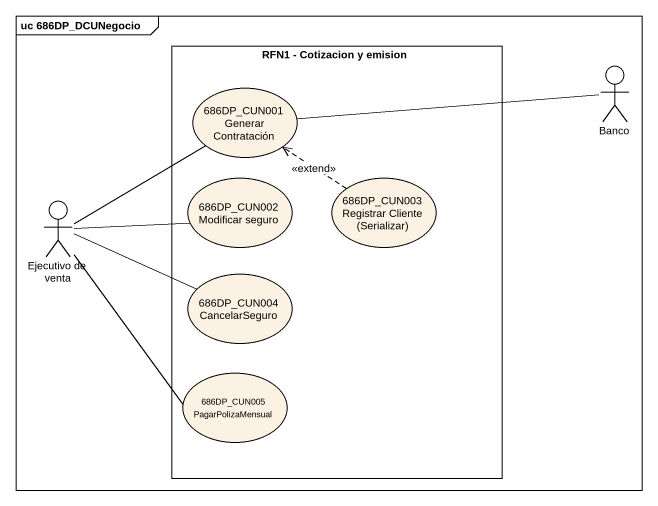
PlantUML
@startuml
mainframe uc 686DP_DCUNegocio
rectangle "RFN1 - Cotizacion y emision" as RFN1_Cotizacion_y_emision {
  usecase "686DP_CUN001 Generar Contratación" as u686DP_CUN001_Generar
  usecase "686DP_CUN002 Modificar seguro" as u686DP_CUN002_Modificar
  usecase "686DP_CUN003 Registrar Cliente (Serializar)" as u686DP_CUN003_Registrar
  usecase "686DP_CUN004 CancelarSeguro" as u686DP_CUN004_CancelarSeguro
  usecase "686DP_CUN005 PagarPolizaMensual" as u686DP_CUN005
}
actor Banco
actor "Ejecutivo de venta" as Ejecutivo_de_venta
Banco -left- u686DP_CUN001_Generar
Ejecutivo_de_venta -up- u686DP_CUN001_Generar
Ejecutivo_de_venta -right- u686DP_CUN002_Modificar
Ejecutivo_de_venta -right- u686DP_CUN004_CancelarSeguro
Ejecutivo_de_venta -- u686DP_CUN005
u686DP_CUN003_Registrar .up.> u686DP_CUN001_Generar : <<extend>>
@enduml
